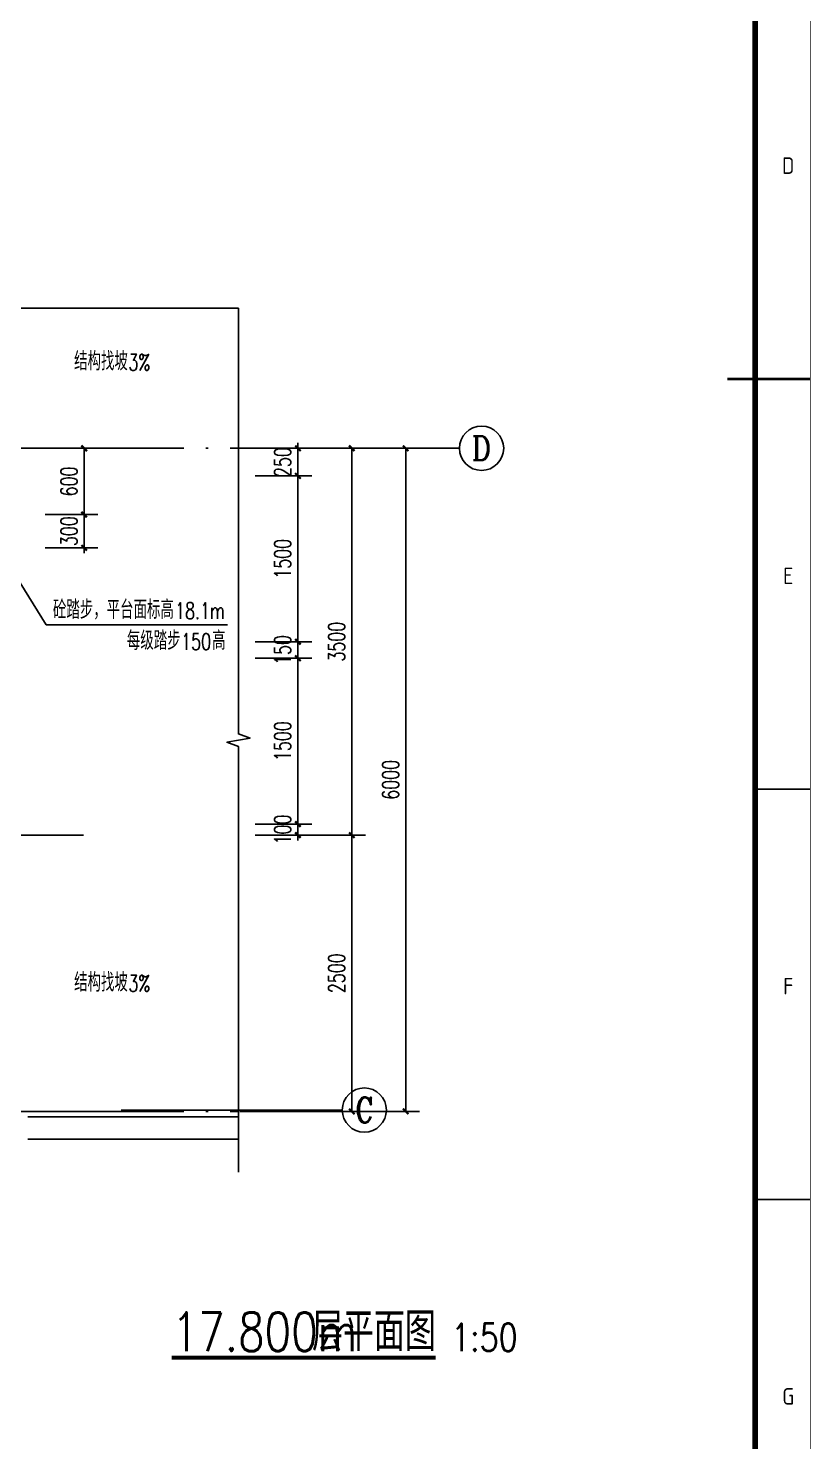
# Model space of a CAD drawing. Extents: x -93062 to 326984, y -142534 to 91021.
# Drawn here: x 185819 to 192909, y -62362 to -49572 of the extents above; entities that cross this region are included whole.
import ezdxf
from ezdxf.enums import TextEntityAlignment as Align

# ---------------------------------------------------------------- set-up
doc = ezdxf.new("R2010")
doc.units = 0
doc.header["$LTSCALE"] = 1000
doc.header["$MEASUREMENT"] = 0
doc.linetypes.add('DOTE', pattern=[2.42, 2, -0.2, 0.02, -0.2])
doc.layers.get('0').update_dxf_attribs({"color": 8})
doc.layers.get('Defpoints').update_dxf_attribs({"color": 8})
for name, color, linetype in [('AXIS', 8, 'Continuous'), ('AXIS_TEXT', 8, 'Continuous'), ('CENTRE LINE', 8, 'DOTE'), ('DIM_LEAD', 8, 'Continuous'), ('DIM_SYMB', 8, 'Continuous'), ('DOTE', 8, 'DOTE'), ('PUB_DIM', 8, 'Continuous'), ('PUB_TEXT', 8, 'Continuous'), ('WALL-PARAPET', 8, 'Continuous')]:
    doc.layers.add(name, color=color, linetype=linetype)
doc.styles.add('_TCH_AXIS', font='COMPLEX', dxfattribs={"bigfont": 'GBCBIG'})
doc.styles.add('_TCH_DIM', font='SIMPLEX', dxfattribs={"bigfont": 'GBCBIG'})
doc.styles.add('_TCH_DIM_T3', font='SIMPLEX', dxfattribs={"width": 0.705882, "bigfont": 'GBCBIG'})
doc.styles.add('COMPLEX', font='COMPLEX')
doc.styles.add('HZTXT', font='geditxt.shx', dxfattribs={"width": 0.8, "bigfont": 'hztxt1.shx'})
doc.styles.get("Standard").update_dxf_attribs({"font": 'gbenor.shx', "bigfont": 'gbcbig.shx'})
doc.styles.add('TK', font='GEDITXT.SHX', dxfattribs={"width": 0.85, "height": 3.5, "bigfont": 'DXT.SHX'})
doc.dimstyles.new('_TCH_ARCH&&50', dxfattribs={"dimtxt": 148.75, "dimasz": 50, "dimexe": 125, "dimexo": 150, "dimgap": 63.125, "dimtad": 1, "dimdec": 0, "dimzin": 0, "dimdsep": 46, "dimtxsty": '_TCH_DIM_T3', "dimblk": 'ARCHTICK', "dimcen": 0.09, "dimazin": 2, "dimtfac": 1, "dimtdec": 0, "dimtix": 1, "dimtmove": 2, "dimatfit": 3, "dimfxl": 1, "dimtolj": 1, "dimtzin": 0, "dimarcsym": 0})

# ---------------------------------------------------------------- blocks, each defined once
blk = doc.blocks.new('GEDI_WK_A11')
at = {"color": 3}
for p, q in [((1040, 297), (1050, 297)), ((1040, 222.75), (1050, 222.75)), ((1040, 148.5), (1050, 148.5))]:
    blk.add_line(p, q, dxfattribs=at)
for points, const_width in [([(0, 0), (1050, 0), (1050, 594), (0, 594)], 0.1), ([(25, 10), (1040, 10), (1040, 584), (25, 584)], 1)]:
    blk.add_lwpolyline(points, close=True, dxfattribs=dict(at, const_width=const_width))
at = {"color": 3, "const_width": 0.5}
blk.add_lwpolyline([(1035, 297), (1050, 297)], dxfattribs=at)
at = {"color": 3}
for s, p in [('D', (1046, 334.12)), ('E', (1046, 259.88)), ('F', (1046, 185.62)), ('G', (1046, 111.38))]:
    blk.add_text(s, height=3, dxfattribs=at).set_placement(p, align=Align.CENTER)
blk = doc.blocks.new('A$C024A6866')
blk.add_blockref('GEDI_WK_A11', (0, 0))
at = {"style": 'TK', "width": 0.85}
for tag, height, p in [('PROJECTNAME', 4.75, (985, 44)), ('PHASE', 4, (1027, 44)), ('DRAWINGNAME', 4.75, (995, 31))]:
    blk.add_attdef(tag, text='', height=height, dxfattribs=at).set_placement(p, align=Align.MIDDLE_CENTER)
for tag, p, height in [('APPROVE', (872, 32.75), 3.5), ('DESIGN', (917, 32.75), 3.5), ('REVIEW1', (872, 25.75), 3.5), ('DRAW', (917, 25.75), 3.5), ('REVIEW2', (872, 18.75), 3.5), ('PROPORTION', (917, 18.75), 3.5), ('DRAWINGNUMBER', (967, 18.5), 4), ('CHECK', (872, 11.75), 3.5), ('DATE', (917, 11.75), 3.5), ('VERSION', (1033, 11.75), 3.5)]:
    blk.add_attdef(tag, p, '', height=height, dxfattribs=at)
blk = doc.blocks.new('sgdsg')
at = {"xscale": 50, "yscale": 50, "zscale": 50}
blk.add_blockref('A$C024A6866', (-52500, 0), dxfattribs=at)
blk = doc.blocks.new('_ArchTick')
at = {"color": 0, "linetype": 'ByBlock', "const_width": 0.4}
blk.add_lwpolyline([(-0.5, -0.5), (0.5, 0.5)], dxfattribs=at)
blk = doc.blocks.new('*D576')
at = {"layer": 'AXIS', "color": 0, "lineweight": -2, "transparency": 16777216}
for p, q in [((187871, -56773), (188384, -56773)), ((188259, -56773), (188259, -56723)), ((188259, -56873), (188259, -56773)), ((187871, -56873), (188384, -56873)), ((188259, -56873), (188259, -56923))]:
    blk.add_line(p, q, dxfattribs=at)
at = {"layer": 'Defpoints', "color": 0, "transparency": 16777216}
for p in [(187721, -56773), (188259, -56773), (187721, -56873)]:
    blk.add_point(p, dxfattribs=at)
at = {"layer": 'AXIS', "color": 0, "lineweight": -2, "transparency": 16777216, "xscale": 50, "yscale": 50, "zscale": 50}
for p, rotation in [((188259, -56773), 270), ((188259, -56873), 90)]:
    blk.add_blockref('_ArchTick', p, dxfattribs=dict(at, rotation=rotation))
at = {"layer": 'AXIS', "color": 0, "transparency": 16777216, "insert": (188121, -56823), "char_height": 148.8, "attachment_point": 5, "rotation": 90, "style": '_TCH_DIM_T3'}
blk.add_mtext('\\A1;100', dxfattribs=at)
blk = doc.blocks.new('*D577')
at = {"layer": 'AXIS', "color": 0, "lineweight": -2, "transparency": 16777216}
for p, q in [((187871, -55273), (188384, -55273)), ((188259, -56773), (188259, -55273)), ((187871, -56773), (188384, -56773))]:
    blk.add_line(p, q, dxfattribs=at)
at = {"layer": 'Defpoints', "color": 0, "transparency": 16777216}
for p in [(187721, -55273), (188259, -55273), (187721, -56773)]:
    blk.add_point(p, dxfattribs=at)
at = {"layer": 'AXIS', "color": 0, "lineweight": -2, "transparency": 16777216, "xscale": 50, "yscale": 50, "zscale": 50}
for p, rotation in [((188259, -55273), 90), ((188259, -56773), 270)]:
    blk.add_blockref('_ArchTick', p, dxfattribs=dict(at, rotation=rotation))
at = {"layer": 'AXIS', "color": 0, "transparency": 16777216, "insert": (188121, -56023), "char_height": 148.8, "attachment_point": 5, "rotation": 90, "style": '_TCH_DIM_T3'}
blk.add_mtext('\\A1;1500', dxfattribs=at)
blk = doc.blocks.new('*D578')
at = {"layer": 'AXIS', "color": 0, "lineweight": -2, "transparency": 16777216}
for p, q in [((187871, -55123), (188384, -55123)), ((188259, -55123), (188259, -55073)), ((188259, -55273), (188259, -55123)), ((187871, -55273), (188384, -55273)), ((188259, -55273), (188259, -55323))]:
    blk.add_line(p, q, dxfattribs=at)
at = {"layer": 'Defpoints', "color": 0, "transparency": 16777216}
for p in [(187721, -55123), (188259, -55123), (187721, -55273)]:
    blk.add_point(p, dxfattribs=at)
at = {"layer": 'AXIS', "color": 0, "lineweight": -2, "transparency": 16777216, "xscale": 50, "yscale": 50, "zscale": 50}
for p, rotation in [((188259, -55123), 270), ((188259, -55273), 90)]:
    blk.add_blockref('_ArchTick', p, dxfattribs=dict(at, rotation=rotation))
at = {"layer": 'AXIS', "color": 0, "transparency": 16777216, "insert": (188121, -55198), "char_height": 148.8, "attachment_point": 5, "rotation": 90, "style": '_TCH_DIM_T3'}
blk.add_mtext('\\A1;150', dxfattribs=at)
blk = doc.blocks.new('*D579')
at = {"layer": 'AXIS', "color": 0, "lineweight": -2, "transparency": 16777216}
for p, q in [((187871, -53623), (188384, -53623)), ((188259, -55123), (188259, -53623)), ((187871, -55123), (188384, -55123))]:
    blk.add_line(p, q, dxfattribs=at)
at = {"layer": 'Defpoints', "color": 0, "transparency": 16777216}
for p in [(187721, -53623), (188259, -53623), (187721, -55123)]:
    blk.add_point(p, dxfattribs=at)
at = {"layer": 'AXIS', "color": 0, "lineweight": -2, "transparency": 16777216, "xscale": 50, "yscale": 50, "zscale": 50}
for p, rotation in [((188259, -53623), 90), ((188259, -55123), 270)]:
    blk.add_blockref('_ArchTick', p, dxfattribs=dict(at, rotation=rotation))
at = {"layer": 'AXIS', "color": 0, "transparency": 16777216, "insert": (188121, -54373), "char_height": 148.8, "attachment_point": 5, "rotation": 90, "style": '_TCH_DIM_T3'}
blk.add_mtext('\\A1;1500', dxfattribs=at)
blk = doc.blocks.new('*D580')
at = {"layer": 'AXIS', "color": 0, "lineweight": -2, "transparency": 16777216}
for p, q in [((188259, -53373), (188259, -53323)), ((187871, -53373), (188384, -53373)), ((188259, -53623), (188259, -53373)), ((187871, -53623), (188384, -53623)), ((188259, -53623), (188259, -53673))]:
    blk.add_line(p, q, dxfattribs=at)
at = {"layer": 'Defpoints', "color": 0, "transparency": 16777216}
for p in [(187721, -53373), (188259, -53373), (187721, -53623)]:
    blk.add_point(p, dxfattribs=at)
at = {"layer": 'AXIS', "color": 0, "lineweight": -2, "transparency": 16777216, "xscale": 50, "yscale": 50, "zscale": 50}
for p, rotation in [((188259, -53373), 270), ((188259, -53623), 90)]:
    blk.add_blockref('_ArchTick', p, dxfattribs=dict(at, rotation=rotation))
at = {"layer": 'AXIS', "color": 0, "transparency": 16777216, "insert": (188121, -53498), "char_height": 148.8, "attachment_point": 5, "rotation": 90, "style": '_TCH_DIM_T3'}
blk.add_mtext('\\A1;250', dxfattribs=at)
blk = doc.blocks.new('*D581')
at = {"layer": 'AXIS', "color": 0, "lineweight": -2, "transparency": 16777216}
for p, q in [((187735, -53373), (189360, -53373)), ((189235, -59373), (189235, -53373)), ((187735, -59373), (189360, -59373))]:
    blk.add_line(p, q, dxfattribs=at)
at = {"layer": 'Defpoints', "color": 0, "transparency": 16777216}
for p in [(187585, -53373), (189235, -53373), (187585, -59373)]:
    blk.add_point(p, dxfattribs=at)
at = {"layer": 'AXIS', "color": 0, "lineweight": -2, "transparency": 16777216, "xscale": 50, "yscale": 50, "zscale": 50}
for p, rotation in [((189235, -53373), 90), ((189235, -59373), 270)]:
    blk.add_blockref('_ArchTick', p, dxfattribs=dict(at, rotation=rotation))
at = {"layer": 'AXIS', "color": 0, "transparency": 16777216, "insert": (189098, -56373), "char_height": 148.8, "attachment_point": 5, "rotation": 90, "style": '_TCH_DIM_T3'}
blk.add_mtext('\\A1;6000', dxfattribs=at)
blk = doc.blocks.new('*D582')
at = {"layer": 'AXIS', "color": 0, "lineweight": -2, "transparency": 16777216}
for p, q in [((187871, -56873), (188872, -56873)), ((188747, -59373), (188747, -56873)), ((187871, -59373), (188872, -59373))]:
    blk.add_line(p, q, dxfattribs=at)
at = {"layer": 'Defpoints', "color": 0, "transparency": 16777216}
for p in [(187721, -56873), (188747, -56873), (187721, -59373)]:
    blk.add_point(p, dxfattribs=at)
at = {"layer": 'AXIS', "color": 0, "lineweight": -2, "transparency": 16777216, "xscale": 50, "yscale": 50, "zscale": 50}
for p, rotation in [((188747, -56873), 90), ((188747, -59373), 270)]:
    blk.add_blockref('_ArchTick', p, dxfattribs=dict(at, rotation=rotation))
at = {"layer": 'AXIS', "color": 0, "transparency": 16777216, "insert": (188610, -58123), "char_height": 148.8, "attachment_point": 5, "rotation": 90, "style": '_TCH_DIM_T3'}
blk.add_mtext('\\A1;2500', dxfattribs=at)
blk = doc.blocks.new('*D583')
at = {"layer": 'AXIS', "color": 0, "lineweight": -2, "transparency": 16777216}
for p, q in [((187871, -53373), (188872, -53373)), ((188747, -56873), (188747, -53373)), ((187871, -56873), (188872, -56873))]:
    blk.add_line(p, q, dxfattribs=at)
at = {"layer": 'Defpoints', "color": 0, "transparency": 16777216}
for p in [(187721, -53373), (188747, -53373), (187721, -56873)]:
    blk.add_point(p, dxfattribs=at)
at = {"layer": 'AXIS', "color": 0, "lineweight": -2, "transparency": 16777216, "xscale": 50, "yscale": 50, "zscale": 50}
for p, rotation in [((188747, -53373), 90), ((188747, -56873), 270)]:
    blk.add_blockref('_ArchTick', p, dxfattribs=dict(at, rotation=rotation))
at = {"layer": 'AXIS', "color": 0, "transparency": 16777216, "insert": (188610, -55123), "char_height": 148.8, "attachment_point": 5, "rotation": 90, "style": '_TCH_DIM_T3'}
blk.add_mtext('\\A1;3500', dxfattribs=at)
blk = doc.blocks.new('*D608')
at = {"layer": 'Defpoints', "color": 0, "transparency": 16777216}
for p in [(185822, -53373), (186325, -53373), (185822, -53973)]:
    blk.add_point(p, dxfattribs=at)
at = {"layer": 'PUB_DIM', "color": 0, "lineweight": -2, "transparency": 16777216}
for p, q in [((185972, -53373), (186450, -53373)), ((186325, -53973), (186325, -53373)), ((185972, -53973), (186450, -53973))]:
    blk.add_line(p, q, dxfattribs=at)
at = {"layer": 'PUB_DIM', "color": 0, "lineweight": -2, "transparency": 16777216, "xscale": 50, "yscale": 50, "zscale": 50}
for p, rotation in [((186325, -53373), 90), ((186325, -53973), 270)]:
    blk.add_blockref('_ArchTick', p, dxfattribs=dict(at, rotation=rotation))
at = {"layer": 'PUB_DIM', "color": 0, "transparency": 16777216, "insert": (186187, -53673), "char_height": 148.8, "attachment_point": 5, "rotation": 90, "style": '_TCH_DIM_T3'}
blk.add_mtext('\\A1;600', dxfattribs=at)
blk = doc.blocks.new('*D609')
at = {"layer": 'Defpoints', "color": 0, "transparency": 16777216}
for p in [(185822, -53973), (186325, -53973), (185822, -54273)]:
    blk.add_point(p, dxfattribs=at)
at = {"layer": 'PUB_DIM', "color": 0, "lineweight": -2, "transparency": 16777216}
for p, q in [((185972, -53973), (186450, -53973)), ((186325, -53973), (186325, -53923)), ((186325, -54273), (186325, -53973)), ((185972, -54273), (186450, -54273)), ((186325, -54273), (186325, -54323))]:
    blk.add_line(p, q, dxfattribs=at)
at = {"layer": 'PUB_DIM', "color": 0, "lineweight": -2, "transparency": 16777216, "xscale": 50, "yscale": 50, "zscale": 50}
for p, rotation in [((186325, -53973), 270), ((186325, -54273), 90)]:
    blk.add_blockref('_ArchTick', p, dxfattribs=dict(at, rotation=rotation))
at = {"layer": 'PUB_DIM', "color": 0, "transparency": 16777216, "insert": (186187, -54123), "char_height": 148.8, "attachment_point": 5, "rotation": 90, "style": '_TCH_DIM_T3'}
blk.add_mtext('\\A1;300', dxfattribs=at)
blk = doc.blocks.new('_AXISO')
blk.add_circle((0, 0), 0.5)
at = {"layer": 'AXIS_TEXT', "style": 'COMPLEX', "width": 1.041667}
blk.add_attdef('A', text='', height=0.56, dxfattribs=at).set_placement((-0.25, -0.28), (0.25, -0.28), align=Align.FIT)

msp = doc.modelspace()

# ---------------------------------------------------------------- linework, layer by layer
at = {"layer": 'AXIS'}
for p, q in [((187721.3, -53372.9), (189721.3, -53372.9)), ((186660.3, -59360.6), (188660.3, -59360.6))]:
    msp.add_line(p, q, dxfattribs=at)
at = {"layer": 'CENTRE LINE'}
msp.add_line((172252.5, -56872.9), (186319.8, -56872.9), dxfattribs=at)
at = {"layer": 'DIM_LEAD'}
for p, q in [((185265.3, -53818), (185979.5, -54969.5)), ((185979.5, -54969.5), (187621, -54969.5))]:
    msp.add_line(p, q, dxfattribs=at)
at = {"layer": 'DIM_SYMB'}
for points in [[(172166.2, -52105), (179887.5, -52105), (179925.8, -52000), (179962.8, -52210), (180000, -52105), (187721.3, -52105)], [(187721.3, -59922.9), (187721.3, -56070.2), (187616.3, -56032), (187826.3, -55995), (187721.3, -55957.7), (187721.3, -52105)]]:
    msp.add_lwpolyline(points, dxfattribs=at)
for points in [[(186233.8, -52721, 0, 0, 0), (187342.2, -52721, 40, 0, 0), (187492.2, -52721, 0, 0, 0)], [(186233.8, -58341.5, 0, 0, 0), (187342.2, -58341.5, 40, 0, 0), (187492.2, -58341.5, 0, 0, 0)]]:
    msp.add_lwpolyline(points, format="xyseb", dxfattribs=at)
at = {"layer": 'DIM_SYMB', "const_width": 35}
msp.add_lwpolyline([(187117.8, -61600.7), (189506.6, -61600.7)], dxfattribs=at)
at = {"layer": 'DOTE'}
for p, q in [((170706.3, -53372.9), (187721.3, -53372.9)), ((170706.3, -59372.9), (187721.3, -59372.9))]:
    msp.add_line(p, q, dxfattribs=at)
at = {"layer": 'WALL-PARAPET'}
for p, q in [((185816.2, -59422.9), (187721.3, -59422.9)), ((185816.2, -59622.9), (187721.3, -59622.9))]:
    msp.add_line(p, q, dxfattribs=at)

# ---------------------------------------------------------------- block references
msp.add_blockref('sgdsg', (192896.5, -67596))
at = {"layer": 'AXIS'}
ref = msp.add_blockref('_AXISO', (189921.3, -53372.9), dxfattribs=dict(at, xscale=400, yscale=400, zscale=400))
ref.add_attrib('A', 'D', dxfattribs={"layer": 'AXIS_TEXT', "height": 217.6, "style": '_TCH_AXIS'}).set_placement((189833.3, -53481.7), (190009.4, -53481.7), align=Align.FIT)
ref = msp.add_blockref('_AXISO', (188860.3, -59360.6), dxfattribs=dict(at, xscale=400, yscale=400, zscale=400))
ref.add_attrib('A', 'C', dxfattribs={"layer": 'AXIS_TEXT', "height": 227.8, "style": '_TCH_AXIS'}).set_placement((188778.9, -59474.6), (188941.7, -59474.6), align=Align.FIT)

# ---------------------------------------------------------------- texts
at = {"layer": 'PUB_TEXT', "style": '_TCH_DIM'}
for s, height, p in [('结构找坡', 168.79, (186233.8, -52668.5)), ('砼踏步，平台面标高', 168.79, (186042.6, -54917)), ('每级踏步', 168.79, (186711.4, -55197)), ('高', 168.8, (187482.9, -55197)), ('结构找坡', 168.79, (186233.8, -58289))]:
    msp.add_text(s, height=height, dxfattribs=at).set_placement(p)
at = {"layer": 'PUB_TEXT'}
for s, height, style, width, p in [('3%', 148.75, '_TCH_DIM', 0.705882, (186725.2, -52668.5)), ('18.1m', 148.75, '_TCH_DIM', 0.705882, (187148.5, -54917)), ('150', 148.75, '_TCH_DIM', 0.705882, (187202.9, -55197)), ('3%', 148.75, '_TCH_DIM', 0.705882, (186725.2, -58289)), ('17.800m', 350, 'HZTXT', 0.8, (187117.8, -61541.7)), ('层平面图', 350, 'HZTXT', 0.8, (188387.1, -61541.7)), ('1:50', 250, 'HZTXT', 0.8, (189646.6, -61541.7))]:
    msp.add_text(s, height=height, dxfattribs=dict(at, style=style, width=width)).set_placement(p)

# ---------------------------------------------------------------- dimensions: what is measured, and where the dimension line sits
at = {"layer": 'AXIS'}
for p1, p2, distance, picture, middle in [((187721.3, -53622.9), (187721.3, -53372.9), -537.2, '*D580', (188121, -53497.9)), ((187585.5, -59372.9), (187585.5, -53372.9), -1650, '*D581', (189098, -56372.9)), ((187721.3, -56872.9), (187721.3, -53372.9), -1025.7, '*D583', (188609.5, -55122.9)), ((187721.3, -55122.9), (187721.3, -53622.9), -537.2, '*D579', (188121, -54372.9)), ((187721.3, -55272.9), (187721.3, -55122.9), -537.2, '*D578', (188121, -55197.9)), ((187721.3, -56772.9), (187721.3, -55272.9), -537.2, '*D577', (188121, -56022.9)), ((187721.3, -56872.9), (187721.3, -56772.9), -537.2, '*D576', (188121, -56822.9)), ((187721.3, -59372.9), (187721.3, -56872.9), -1025.7, '*D582', (188609.5, -58122.9))]:
    dim = msp.add_aligned_dim(p1=p1, p2=p2, distance=distance, dimstyle='_TCH_ARCH&&50', dxfattribs=at)
    dim.commit()
    dim.dimension.update_dxf_attribs({"geometry": picture, "text_midpoint": middle})
at = {"layer": 'PUB_DIM'}
for p1, p2, picture, middle in [((185821.7, -53972.9), (185821.7, -53372.9), '*D608', (186187.3, -53672.9)), ((185821.7, -54272.9), (185821.7, -53972.9), '*D609', (186187.3, -54122.9))]:
    dim = msp.add_aligned_dim(p1=p1, p2=p2, distance=-503.1, dimstyle='_TCH_ARCH&&50', dxfattribs=at)
    dim.commit()
    dim.dimension.update_dxf_attribs({"geometry": picture, "text_midpoint": middle})

doc.saveas('drawing.dxf')
